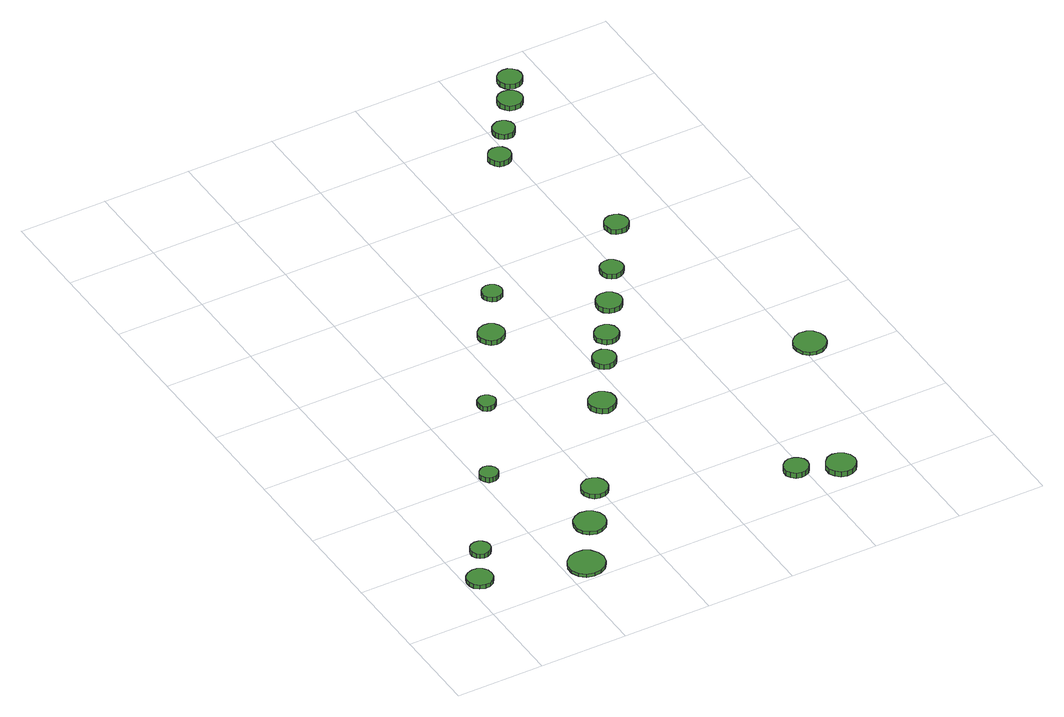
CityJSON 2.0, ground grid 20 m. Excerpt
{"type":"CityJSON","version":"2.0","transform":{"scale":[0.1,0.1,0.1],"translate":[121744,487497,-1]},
"CityObjects":{
"tree1":{"type":"SolitaryVegetationObject","attributes":{"function":"something"},"geometry":[{"type":"MultiSurface","lod":"1","boundaries":[[[0,1,2,3,4,5,6,7,8,9,10,11,12,13,14]],[[15,16,17,18,19,20,21,22,23,24,25,26,27,28,29]],[[0,29,28,1]],[[1,28,27,2]],[[2,27,26,3]],[[3,26,25,4]],[[4,25,24,5]],[[5,24,23,6]],[[6,23,22,7]],[[7,22,21,8]],[[8,21,20,9]],[[9,20,19,10]],[[10,19,18,11]],[[11,18,17,12]],[[12,17,16,13]],[[13,16,15,14]],[[14,15,29,0]]]}]},
"tree2":{"type":"SolitaryVegetationObject","attributes":{"function":"something"},"geometry":[{"type":"MultiSurface","lod":"1","boundaries":[[[30,31,32,33,34,35,36,37,38,39,40,41,42,43,44]],[[45,46,47,48,49,50,51,52,53,54,55,56,57,58,59]],[[30,59,58,31]],[[31,58,57,32]],[[32,57,56,33]],[[33,56,55,34]],[[34,55,54,35]],[[35,54,53,36]],[[36,53,52,37]],[[37,52,51,38]],[[38,51,50,39]],[[39,50,49,40]],[[40,49,48,41]],[[41,48,47,42]],[[42,47,46,43]],[[43,46,45,44]],[[44,45,59,30]]]}]},
"tree3":{"type":"SolitaryVegetationObject","attributes":{"function":"something"},"geometry":[{"type":"MultiSurface","lod":"1","boundaries":[[[60,61,62,63,64,65,66,67,68,69,70,71,72,73,74]],[[75,76,77,78,79,80,81,82,83,84,85,86,87,88,89]],[[60,89,88,61]],[[61,88,87,62]],[[62,87,86,63]],[[63,86,85,64]],[[64,85,84,65]],[[65,84,83,66]],[[66,83,82,67]],[[67,82,81,68]],[[68,81,80,69]],[[69,80,79,70]],[[70,79,78,71]],[[71,78,77,72]],[[72,77,76,73]],[[73,76,75,74]],[[74,75,89,60]]]}]},
"tree4":{"type":"SolitaryVegetationObject","attributes":{"function":"something"},"geometry":[{"type":"MultiSurface","lod":"1","boundaries":[[[90,91,92,93,94,95,96,97,98,99,100,101,102,103,104]],[[105,106,107,108,109,110,111,112,113,114,115,116,117,118,119]],[[90,119,118,91]],[[91,118,117,92]],[[92,117,116,93]],[[93,116,115,94]],[[94,115,114,95]],[[95,114,113,96]],[[96,113,112,97]],[[97,112,111,98]],[[98,111,110,99]],[[99,110,109,100]],[[100,109,108,101]],[[101,108,107,102]],[[102,107,106,103]],[[103,106,105,104]],[[104,105,119,90]]]}]},
"tree5":{"type":"SolitaryVegetationObject","attributes":{"function":"something"},"geometry":[{"type":"MultiSurface","lod":"1","boundaries":[[[120,121,122,123,124,125,126,127,128,129,130,131,132,133,134]],[[135,136,137,138,139,140,141,142,143,144,145,146,147,148,149]],[[120,149,148,121]],[[121,148,147,122]],[[122,147,146,123]],[[123,146,145,124]],[[124,145,144,125]],[[125,144,143,126]],[[126,143,142,127]],[[127,142,141,128]],[[128,141,140,129]],[[129,140,139,130]],[[130,139,138,131]],[[131,138,137,132]],[[132,137,136,133]],[[133,136,135,134]],[[134,135,149,120]]]}]},
"tree6":{"type":"SolitaryVegetationObject","attributes":{"function":"something"},"geometry":[{"type":"MultiSurface","lod":"1","boundaries":[[[150,151,152,153,154,155,156,157,158,159,160,161,162,163,164]],[[165,166,167,168,169,170,171,172,173,174,175,176,177,178,179]],[[150,179,178,151]],[[151,178,177,152]],[[152,177,176,153]],[[153,176,175,154]],[[154,175,174,155]],[[155,174,173,156]],[[156,173,172,157]],[[157,172,171,158]],[[158,171,170,159]],[[159,170,169,160]],[[160,169,168,161]],[[161,168,167,162]],[[162,167,166,163]],[[163,166,165,164]],[[164,165,179,150]]]}]},
"tree7":{"type":"SolitaryVegetationObject","attributes":{"function":"something"},"geometry":[{"type":"MultiSurface","lod":"1","boundaries":[[[180,181,182,183,184,185,186,187,188,189,190,191,192,193,194]],[[195,196,197,198,199,200,201,202,203,204,205,206,207,208,209]],[[180,209,208,181]],[[181,208,207,182]],[[182,207,206,183]],[[183,206,205,184]],[[184,205,204,185]],[[185,204,203,186]],[[186,203,202,187]],[[187,202,201,188]],[[188,201,200,189]],[[189,200,199,190]],[[190,199,198,191]],[[191,198,197,192]],[[192,197,196,193]],[[193,196,195,194]],[[194,195,209,180]]]}]},
"tree8":{"type":"SolitaryVegetationObject","attributes":{"function":"something"},"geometry":[{"type":"MultiSurface","lod":"1","boundaries":[[[210,211,212,213,214,215,216,217,218,219,220,221,222,223,224]],[[225,226,227,228,229,230,231,232,233,234,235,236,237,238,239]],[[210,239,238,211]],[[211,238,237,212]],[[212,237,236,213]],[[213,236,235,214]],[[214,235,234,215]],[[215,234,233,216]],[[216,233,232,217]],[[217,232,231,218]],[[218,231,230,219]],[[219,230,229,220]],[[220,229,228,221]],[[221,228,227,222]],[[222,227,226,223]],[[223,226,225,224]],[[224,225,239,210]]]}]},
"tree9":{"type":"SolitaryVegetationObject","attributes":{"function":"something"},"geometry":[{"type":"MultiSurface","lod":"1","boundaries":[[[240,241,242,243,244,245,246,247,248,249,250,251,252,253,254]],[[255,256,257,258,259,260,261,262,263,264,265,266,267,268,269]],[[240,269,268,241]],[[241,268,267,242]],[[242,267,266,243]],[[243,266,265,244]],[[244,265,264,245]],[[245,264,263,246]],[[246,263,262,247]],[[247,262,261,248]],[[248,261,260,249]],[[249,260,259,250]],[[250,259,258,251]],[[251,258,257,252]],[[252,257,256,253]],[[253,256,255,254]],[[254,255,269,240]]]}]},
"tree10":{"type":"SolitaryVegetationObject","attributes":{"function":"something"},"geometry":[{"type":"MultiSurface","lod":"1","boundaries":[[[270,271,272,273,274,275,276,277,278,279,280,281,282,283,284]],[[285,286,287,288,289,290,291,292,293,294,295,296,297,298,299]],[[270,299,298,271]],[[271,298,297,272]],[[272,297,296,273]],[[273,296,295,274]],[[274,295,294,275]],[[275,294,293,276]],[[276,293,292,277]],[[277,292,291,278]],[[278,291,290,279]],[[279,290,289,280]],[[280,289,288,281]],[[281,288,287,282]],[[282,287,286,283]],[[283,286,285,284]],[[284,285,299,270]]]}]},
"tree11":{"type":"SolitaryVegetationObject","attributes":{"function":"something"},"geometry":[{"type":"MultiSurface","lod":"1","boundaries":[[[300,301,302,303,304,305,306,307,308,309,310,311,312,313,314]],[[315,316,317,318,319,320,321,322,323,324,325,326,327,328,329]],[[300,329,328,301]],[[301,328,327,302]],[[302,327,326,303]],[[303,326,325,304]],[[304,325,324,305]],[[305,324,323,306]],[[306,323,322,307]],[[307,322,321,308]],[[308,321,320,309]],[[309,320,319,310]],[[310,319,318,311]],[[311,318,317,312]],[[312,317,316,313]],[[313,316,315,314]],[[314,315,329,300]]]}]},
"tree12":{"type":"SolitaryVegetationObject","attributes":{"function":"something"},"geometry":[{"type":"MultiSurface","lod":"1","boundaries":[[[330,331,332,333,334,335,336,337,338,339,340,341,342,343,344]],[[345,346,347,348,349,350,351,352,353,354,355,356,357,358,359]],[[330,359,358,331]],[[331,358,357,332]],[[332,357,356,333]],[[333,356,355,334]],[[334,355,354,335]],[[335,354,353,336]],[[336,353,352,337]],[[337,352,351,338]],[[338,351,350,339]],[[339,350,349,340]],[[340,349,348,341]],[[341,348,347,342]],[[342,347,346,343]],[[343,346,345,344]],[[344,345,359,330]]]}]},
"tree13":{"type":"SolitaryVegetationObject","attributes":{"function":"something"},"geometry":[{"type":"MultiSurface","lod":"1","boundaries":[[[360,361,362,363,364,365,366,367,368,369,370,371,372,373,374]],[[375,376,377,378,379,380,381,382,383,384,385,386,387,388,389]],[[360,389,388,361]],[[361,388,387,362]],[[362,387,386,363]],[[363,386,385,364]],[[364,385,384,365]],[[365,384,383,366]],[[366,383,382,367]],[[367,382,381,368]],[[368,381,380,369]],[[369,380,379,370]],[[370,379,378,371]],[[371,378,377,372]],[[372,377,376,373]],[[373,376,375,374]],[[374,375,389,360]]]}]},
"tree14":{"type":"SolitaryVegetationObject","attributes":{"function":"something"},"geometry":[{"type":"MultiSurface","lod":"1","boundaries":[[[390,391,392,393,394,395,396,397,398,399,400,401,402,403,404]],[[405,406,407,408,409,410,411,412,413,414,415,416,417,418,419]],[[390,419,418,391]],[[391,418,417,392]],[[392,417,416,393]],[[393,416,415,394]],[[394,415,414,395]],[[395,414,413,396]],[[396,413,412,397]],[[397,412,411,398]],[[398,411,410,399]],[[399,410,409,400]],[[400,409,408,401]],[[401,408,407,402]],[[402,407,406,403]],[[403,406,405,404]],[[404,405,419,390]]]}]},
"tree15":{"type":"SolitaryVegetationObject","attributes":{"function":"something"},"geometry":[{"type":"MultiSurface","lod":"1","boundaries":[[[420,421,422,423,424,425,426,427,428,429,430,431,432,433,434]],[[435,436,437,438,439,440,441,442,443,444,445,446,447,448,449]],[[420,449,448,421]],[[421,448,447,422]],[[422,447,446,423]],[[423,446,445,424]],[[424,445,444,425]],[[425,444,443,426]],[[426,443,442,427]],[[427,442,441,428]],[[428,441,440,429]],[[429,440,439,430]],[[430,439,438,431]],[[431,438,437,432]],[[432,437,436,433]],[[433,436,435,434]],[[434,435,449,420]]]}]},
"tree16":{"type":"SolitaryVegetationObject","attributes":{"function":"something"},"geometry":[{"type":"MultiSurface","lod":"1","boundaries":[[[450,451,452,453,454,455,456,457,458,459,460,461,462,463,464]],[[465,466,467,468,469,470,471,472,473,474,475,476,477,478,479]],[[450,479,478,451]],[[451,478,477,452]],[[452,477,476,453]],[[453,476,475,454]],[[454,475,474,455]],[[455,474,473,456]],[[456,473,472,457]],[[457,472,471,458]],[[458,471,470,459]],[[459,470,469,460]],[[460,469,468,461]],[[461,468,467,462]],[[462,467,466,463]],[[463,466,465,464]],[[464,465,479,450]]]}]},
"tree17":{"type":"SolitaryVegetationObject","attributes":{"function":"something"},"geometry":[{"type":"MultiSurface","lod":"1","boundaries":[[[480,481,482,483,484,485,486,487,488,489,490,491,492,493,494]],[[495,496,497,498,499,500,501,502,503,504,505,506,507,508,509]],[[480,509,508,481]],[[481,508,507,482]],[[482,507,506,483]],[[483,506,505,484]],[[484,505,504,485]],[[485,504,503,486]],[[486,503,502,487]],[[487,502,501,488]],[[488,501,500,489]],[[489,500,499,490]],[[490,499,498,491]],[[491,498,497,492]],[[492,497,496,493]],[[493,496,495,494]],[[494,495,509,480]]]}]},
"tree18":{"type":"SolitaryVegetationObject","attributes":{"function":"something"},"geometry":[{"type":"MultiSurface","lod":"1","boundaries":[[[510,511,512,513,514,515,516,517,518,519,520,521,522,523,524]],[[525,526,527,528,529,530,531,532,533,534,535,536,537,538,539]],[[510,539,538,511]],[[511,538,537,512]],[[512,537,536,513]],[[513,536,535,514]],[[514,535,534,515]],[[515,534,533,516]],[[516,533,532,517]],[[517,532,531,518]],[[518,531,530,519]],[[519,530,529,520]],[[520,529,528,521]],[[521,528,527,522]],[[522,527,526,523]],[[523,526,525,524]],[[524,525,539,510]]]}]},
"tree19":{"type":"SolitaryVegetationObject","attributes":{"function":"something"},"geometry":[{"type":"MultiSurface","lod":"1","boundaries":[[[540,541,542,543,544,545,546,547,548,549,550,551,552,553,554]],[[555,556,557,558,559,560,561,562,563,564,565,566,567,568,569]],[[540,569,568,541]],[[541,568,567,542]],[[542,567,566,543]],[[543,566,565,544]],[[544,565,564,545]],[[545,564,563,546]],[[546,563,562,547]],[[547,562,561,548]],[[548,561,560,549]],[[549,560,559,550]],[[550,559,558,551]],[[551,558,557,552]],[[552,557,556,553]],[[553,556,555,554]],[[554,555,569,540]]]}]},
"tree20":{"type":"SolitaryVegetationObject","attributes":{"function":"something"},"geometry":[{"type":"MultiSurface","lod":"1","boundaries":[[[570,571,572,573,574,575,576,577,578,579,580,581,582,583,584]],[[585,586,587,588,589,590,591,592,593,594,595,596,597,598,599]],[[570,599,598,571]],[[571,598,597,572]],[[572,597,596,573]],[[573,596,595,574]],[[574,595,594,575]],[[575,594,593,576]],[[576,593,592,577]],[[577,592,591,578]],[[578,591,590,579]],[[579,590,589,580]],[[580,589,588,581]],[[581,588,587,582]],[[582,587,586,583]],[[583,586,585,584]],[[584,585,599,570]]]}]},
"tree21":{"type":"SolitaryVegetationObject","attributes":{"function":"something"},"geometry":[{"type":"MultiSurface","lod":"1","boundaries":[[[600,601,602,603,604,605,606,607,608,609,610,611,612,613,614]],[[615,616,617,618,619,620,621,622,623,624,625,626,627,628,629]],[[600,629,628,601]],[[601,628,627,602]],[[602,627,626,603]],[[603,626,625,604]],[[604,625,624,605]],[[605,624,623,606]],[[606,623,622,607]],[[607,622,621,608]],[[608,621,620,609]],[[609,620,619,610]],[[610,619,618,611]],[[611,618,617,612]],[[612,617,616,613]],[[613,616,615,614]],[[614,615,629,600]]]}]},
"tree22":{"type":"SolitaryVegetationObject","attributes":{"function":"something"},"geometry":[{"type":"MultiSurface","lod":"1","boundaries":[[[630,631,632,633,634,635,636,637,638,639,640,641,642,643,644]],[[645,646,647,648,649,650,651,652,653,654,655,656,657,658,659]],[[630,659,658,631]],[[631,658,657,632]],[[632,657,656,633]],[[633,656,655,634]],[[634,655,654,635]],[[635,654,653,636]],[[636,653,652,637]],[[637,652,651,638]],[[638,651,650,639]],[[639,650,649,640]],[[640,649,648,641]],[[641,648,647,642]],[[642,647,646,643]],[[643,646,645,644]],[[644,645,659,630]]]}]}
},
"vertices":[
[61,110,17],[59,122,17],[52,132,17],[41,138,17],[30,139,17],[18,135,17],[9,127,17],[5,116,17],[5,104,17],[9,94,17],[18,86,17],[30,82,17],[41,83,17],[52,89,17],[59,99,17],[59,99,7],[52,89,7],[41,83,7],[30,82,7],[18,86,7],[9,94,7],[5,104,7],[5,116,7],[9,127,7],[18,135,7],[30,139,7],[41,138,7],[52,132,7],[59,122,7],[61,110,7],
[105,194,18],[103,203,18],[97,210,18],[89,215,18],[80,216,18],[71,213,18],[64,207,18],[60,198,18],[60,189,18],[64,180,18],[71,174,18],[80,171,18],[89,172,18],[97,177,18],[103,184,18],[103,184,7],[97,177,7],[89,172,7],[80,171,7],[71,174,7],[64,180,7],[60,189,7],[60,198,7],[64,207,7],[71,213,7],[80,216,7],[89,215,7],[97,210,7],[103,203,7],[105,194,7],
[291,44,15],[287,61,15],[277,75,15],[263,83,15],[246,85,15],[230,80,15],[217,68,15],[210,53,15],[210,36,15],[217,20,15],[230,9,15],[246,4,15],[263,6,15],[277,14,15],[287,28,15],[287,28,7],[277,14,7],[263,6,7],[246,4,7],[230,9,7],[217,20,7],[210,36,7],[210,53,7],[217,68,7],[230,80,7],[246,85,7],[263,83,7],[277,75,7],[287,61,7],[291,44,7],
[241,396,25],[239,405,25],[234,411,25],[227,416,25],[218,417,25],[210,414,25],[204,408,25],[200,401,25],[200,392,25],[204,384,25],[210,378,25],[218,376,25],[227,377,25],[234,381,25],[239,388,25],[239,388,13],[234,381,13],[227,377,13],[218,376,13],[210,378,13],[204,384,13],[200,392,13],[200,401,13],[204,408,13],[210,414,13],[218,417,13],[227,416,13],[234,411,13],[239,405,13],[241,396,13],
[360,160,15],[357,174,15],[348,186,15],[335,193,15],[321,195,15],[307,190,15],[296,181,15],[290,167,15],[290,152,15],[296,139,15],[307,129,15],[321,124,15],[335,126,15],[348,133,15],[357,145,15],[357,145,7],[348,133,7],[335,126,7],[321,124,7],[307,129,7],[296,139,7],[290,152,7],[290,167,7],[296,181,7],[307,190,7],[321,195,7],[335,193,7],[348,186,7],[357,174,7],[360,160,7],
[419,253,18],[417,264,18],[410,274,18],[399,280,18],[387,282,18],[376,278,18],[367,270,18],[362,259,18],[362,247,18],[367,236,18],[376,228,18],[387,224,18],[399,225,18],[410,231,18],[417,241,18],[417,241,7],[410,231,7],[399,225,7],[387,224,7],[376,228,7],[367,236,7],[362,247,7],[362,259,7],[367,270,7],[376,278,7],[387,282,7],[399,280,7],[410,274,7],[417,264,7],[419,253,7],
[358,607,23],[356,615,23],[351,622,23],[344,626,23],[335,627,23],[328,624,23],[321,619,23],[318,611,23],[318,603,23],[321,595,23],[328,589,23],[335,587,23],[344,588,23],[351,592,23],[356,599,23],[356,599,11],[351,592,11],[344,588,11],[335,587,11],[328,589,11],[321,595,11],[318,603,11],[318,611,11],[321,619,11],[328,624,11],[335,627,11],[344,626,11],[351,622,11],[356,615,11],[358,607,11],
[573,485,26],[571,498,26],[563,508,26],[552,514,26],[540,515,26],[528,511,26],[519,503,26],[514,492,26],[514,479,26],[519,468,26],[528,459,26],[540,455,26],[552,457,26],[563,463,26],[571,473,26],[571,473,13],[563,463,13],[552,457,13],[540,455,13],[528,459,13],[519,468,13],[514,479,13],[514,492,13],[519,503,13],[528,511,13],[540,515,13],[552,514,13],[563,508,13],[571,498,13],[573,485,13],
[493,805,19],[490,817,19],[483,827,19],[472,833,19],[461,834,19],[449,830,19],[440,822,19],[435,811,19],[435,799,19],[440,788,19],[449,780,19],[461,776,19],[472,778,19],[483,784,19],[490,793,19],[490,793,7],[483,784,7],[472,778,7],[461,776,7],[449,780,7],[440,788,7],[435,799,7],[435,811,7],[440,822,7],[449,830,7],[461,834,7],[472,833,7],[483,827,7],[490,817,7],[493,805,7],
[650,616,19],[648,627,19],[642,635,19],[632,641,19],[622,642,19],[611,639,19],[603,631,19],[599,621,19],[599,611,19],[603,601,19],[611,593,19],[622,590,19],[632,591,19],[642,597,19],[648,605,19],[648,605,6],[642,597,6],[632,591,6],[622,590,6],[611,593,6],[603,601,6],[599,611,6],[599,621,6],[603,631,6],[611,639,6],[622,642,6],[632,641,6],[642,635,6],[648,627,6],[650,616,6],
[557,924,19],[555,933,19],[550,940,19],[541,945,19],[532,946,19],[523,943,19],[516,937,19],[512,928,19],[512,919,19],[516,911,19],[523,904,19],[532,901,19],[541,902,19],[550,907,19],[555,915,19],[555,915,8],[550,907,8],[541,902,8],[532,901,8],[523,904,8],[516,911,8],[512,919,8],[512,928,8],[516,937,8],[523,943,8],[532,946,8],[541,945,8],[550,940,8],[555,933,8],[557,924,8],
[810,98,23],[808,109,23],[801,118,23],[791,123,23],[780,125,23],[769,121,23],[761,114,23],[756,103,23],[756,92,23],[761,82,23],[769,74,23],[780,71,23],[791,72,23],[801,77,23],[808,87,23],[808,87,10],[801,77,10],[791,72,10],[780,71,10],[769,74,10],[761,82,10],[756,92,10],[756,103,10],[761,114,10],[769,121,10],[780,125,10],[791,123,10],[801,118,10],[808,109,10],[810,98,10],
[697,686,18],[695,697,18],[688,706,18],[679,711,18],[668,712,18],[657,709,18],[649,701,18],[644,691,18],[644,680,18],[649,670,18],[657,663,18],[668,659,18],[679,661,18],[688,666,18],[695,675,18],[695,675,6],[688,666,6],[679,661,6],[668,659,6],[657,663,6],[649,670,6],[644,680,6],[644,691,6],[649,701,6],[657,709,6],[668,712,6],[679,711,6],[688,706,6],[695,697,6],[697,686,6],
[900,58,25],[897,71,25],[889,82,25],[877,89,25],[864,91,25],[851,87,25],[841,77,25],[835,65,25],[835,51,25],[841,39,25],[851,30,25],[864,25,25],[877,27,25],[889,34,25],[897,45,25],[897,45,12],[889,34,12],[877,27,12],[864,25,12],[851,30,12],[841,39,12],[835,51,12],[835,65,12],[841,77,12],[851,87,12],[864,91,12],[877,89,12],[889,82,12],[897,71,12],[900,58,12],
[758,776,18],[755,787,18],[748,797,18],[738,803,18],[726,804,18],[714,801,18],[705,793,18],[701,782,18],[701,770,18],[705,759,18],[714,751,18],[726,747,18],[738,748,18],[748,754,18],[755,764,18],[755,764,6],[748,754,6],[738,748,6],[726,747,6],[714,751,6],[705,759,6],[701,770,6],[701,782,6],[705,793,6],[714,801,6],[726,804,6],[738,803,6],[748,797,6],[755,787,6],[758,776,6],
[815,870,18],[813,880,18],[806,889,18],[797,894,18],[787,895,18],[777,892,18],[769,885,18],[765,875,18],[765,864,18],[769,855,18],[777,848,18],[787,844,18],[797,846,18],[806,851,18],[813,859,18],[813,859,6],[806,851,6],[797,846,6],[787,844,6],[777,848,6],[769,855,6],[765,864,6],[765,875,6],[769,885,6],[777,892,6],[787,895,6],[797,894,6],[806,889,6],[813,880,6],[815,870,6],
[1057,452,14],[1054,467,14],[1045,479,14],[1032,486,14],[1017,488,14],[1003,483,14],[992,473,14],[986,460,14],[986,445,14],[992,431,14],[1003,421,14],[1017,416,14],[1032,418,14],[1045,425,14],[1054,437,14],[1054,437,6],[1045,425,6],[1032,418,6],[1017,416,6],[1003,421,6],[992,431,6],[986,445,6],[986,460,6],[992,473,6],[1003,483,6],[1017,488,6],[1032,486,6],[1045,479,6],[1054,467,6],[1057,452,6],
[895,986,26],[893,997,26],[886,1006,26],[877,1011,26],[866,1012,26],[855,1009,26],[847,1002,26],[843,992,26],[843,981,26],[847,970,26],[855,963,26],[866,960,26],[877,961,26],[886,966,26],[893,975,26],[893,975,14],[886,966,14],[877,961,14],[866,960,14],[855,963,14],[847,970,14],[843,981,14],[843,992,14],[847,1002,14],[855,1009,14],[866,1012,14],[877,1011,14],[886,1006,14],[893,997,14],[895,986,14],
[799,1305,25],[797,1315,25],[791,1324,25],[782,1329,25],[771,1330,25],[761,1327,25],[754,1320,25],[749,1310,25],[749,1300,25],[754,1290,25],[761,1283,25],[771,1280,25],[782,1281,25],[791,1286,25],[797,1295,25],[797,1295,12],[791,1286,12],[782,1281,12],[771,1280,12],[761,1283,12],[754,1290,12],[749,1300,12],[749,1310,12],[754,1320,12],[761,1327,12],[771,1330,12],[782,1329,12],[791,1324,12],[797,1315,12],[799,1305,12],
[853,1382,21],[851,1392,21],[845,1400,21],[837,1405,21],[826,1407,21],[817,1403,21],[809,1397,21],[805,1387,21],[805,1377,21],[809,1368,21],[817,1361,21],[826,1358,21],[837,1359,21],[845,1364,21],[851,1373,21],[851,1373,8],[845,1364,8],[837,1359,8],[826,1358,8],[817,1361,8],[809,1368,8],[805,1377,8],[805,1387,8],[809,1397,8],[817,1403,8],[826,1407,8],[837,1405,8],[845,1400,8],[851,1392,8],[853,1382,8],
[918,1462,20],[915,1473,20],[909,1483,20],[899,1488,20],[887,1489,20],[876,1486,20],[868,1478,20],[863,1468,20],[863,1456,20],[868,1446,20],[876,1438,20],[887,1435,20],[899,1436,20],[909,1442,20],[915,1451,20],[915,1451,8],[909,1442,8],[899,1436,8],[887,1435,8],[876,1438,8],[868,1446,8],[863,1456,8],[863,1468,8],[868,1478,8],[876,1486,8],[887,1489,8],[899,1488,8],[909,1483,8],[915,1473,8],[918,1462,8],
[952,1523,21],[950,1534,21],[943,1543,21],[934,1549,21],[922,1550,21],[912,1547,21],[903,1539,21],[899,1529,21],[899,1517,21],[903,1507,21],[912,1500,21],[922,1496,21],[934,1497,21],[943,1503,21],[950,1512,21],[950,1512,9],[943,1503,9],[934,1497,9],[922,1496,9],[912,1500,9],[903,1507,9],[899,1517,9],[899,1529,9],[903,1539,9],[912,1547,9],[922,1550,9],[934,1549,9],[943,1543,9],[950,1534,9],[952,1523,9]
]}
